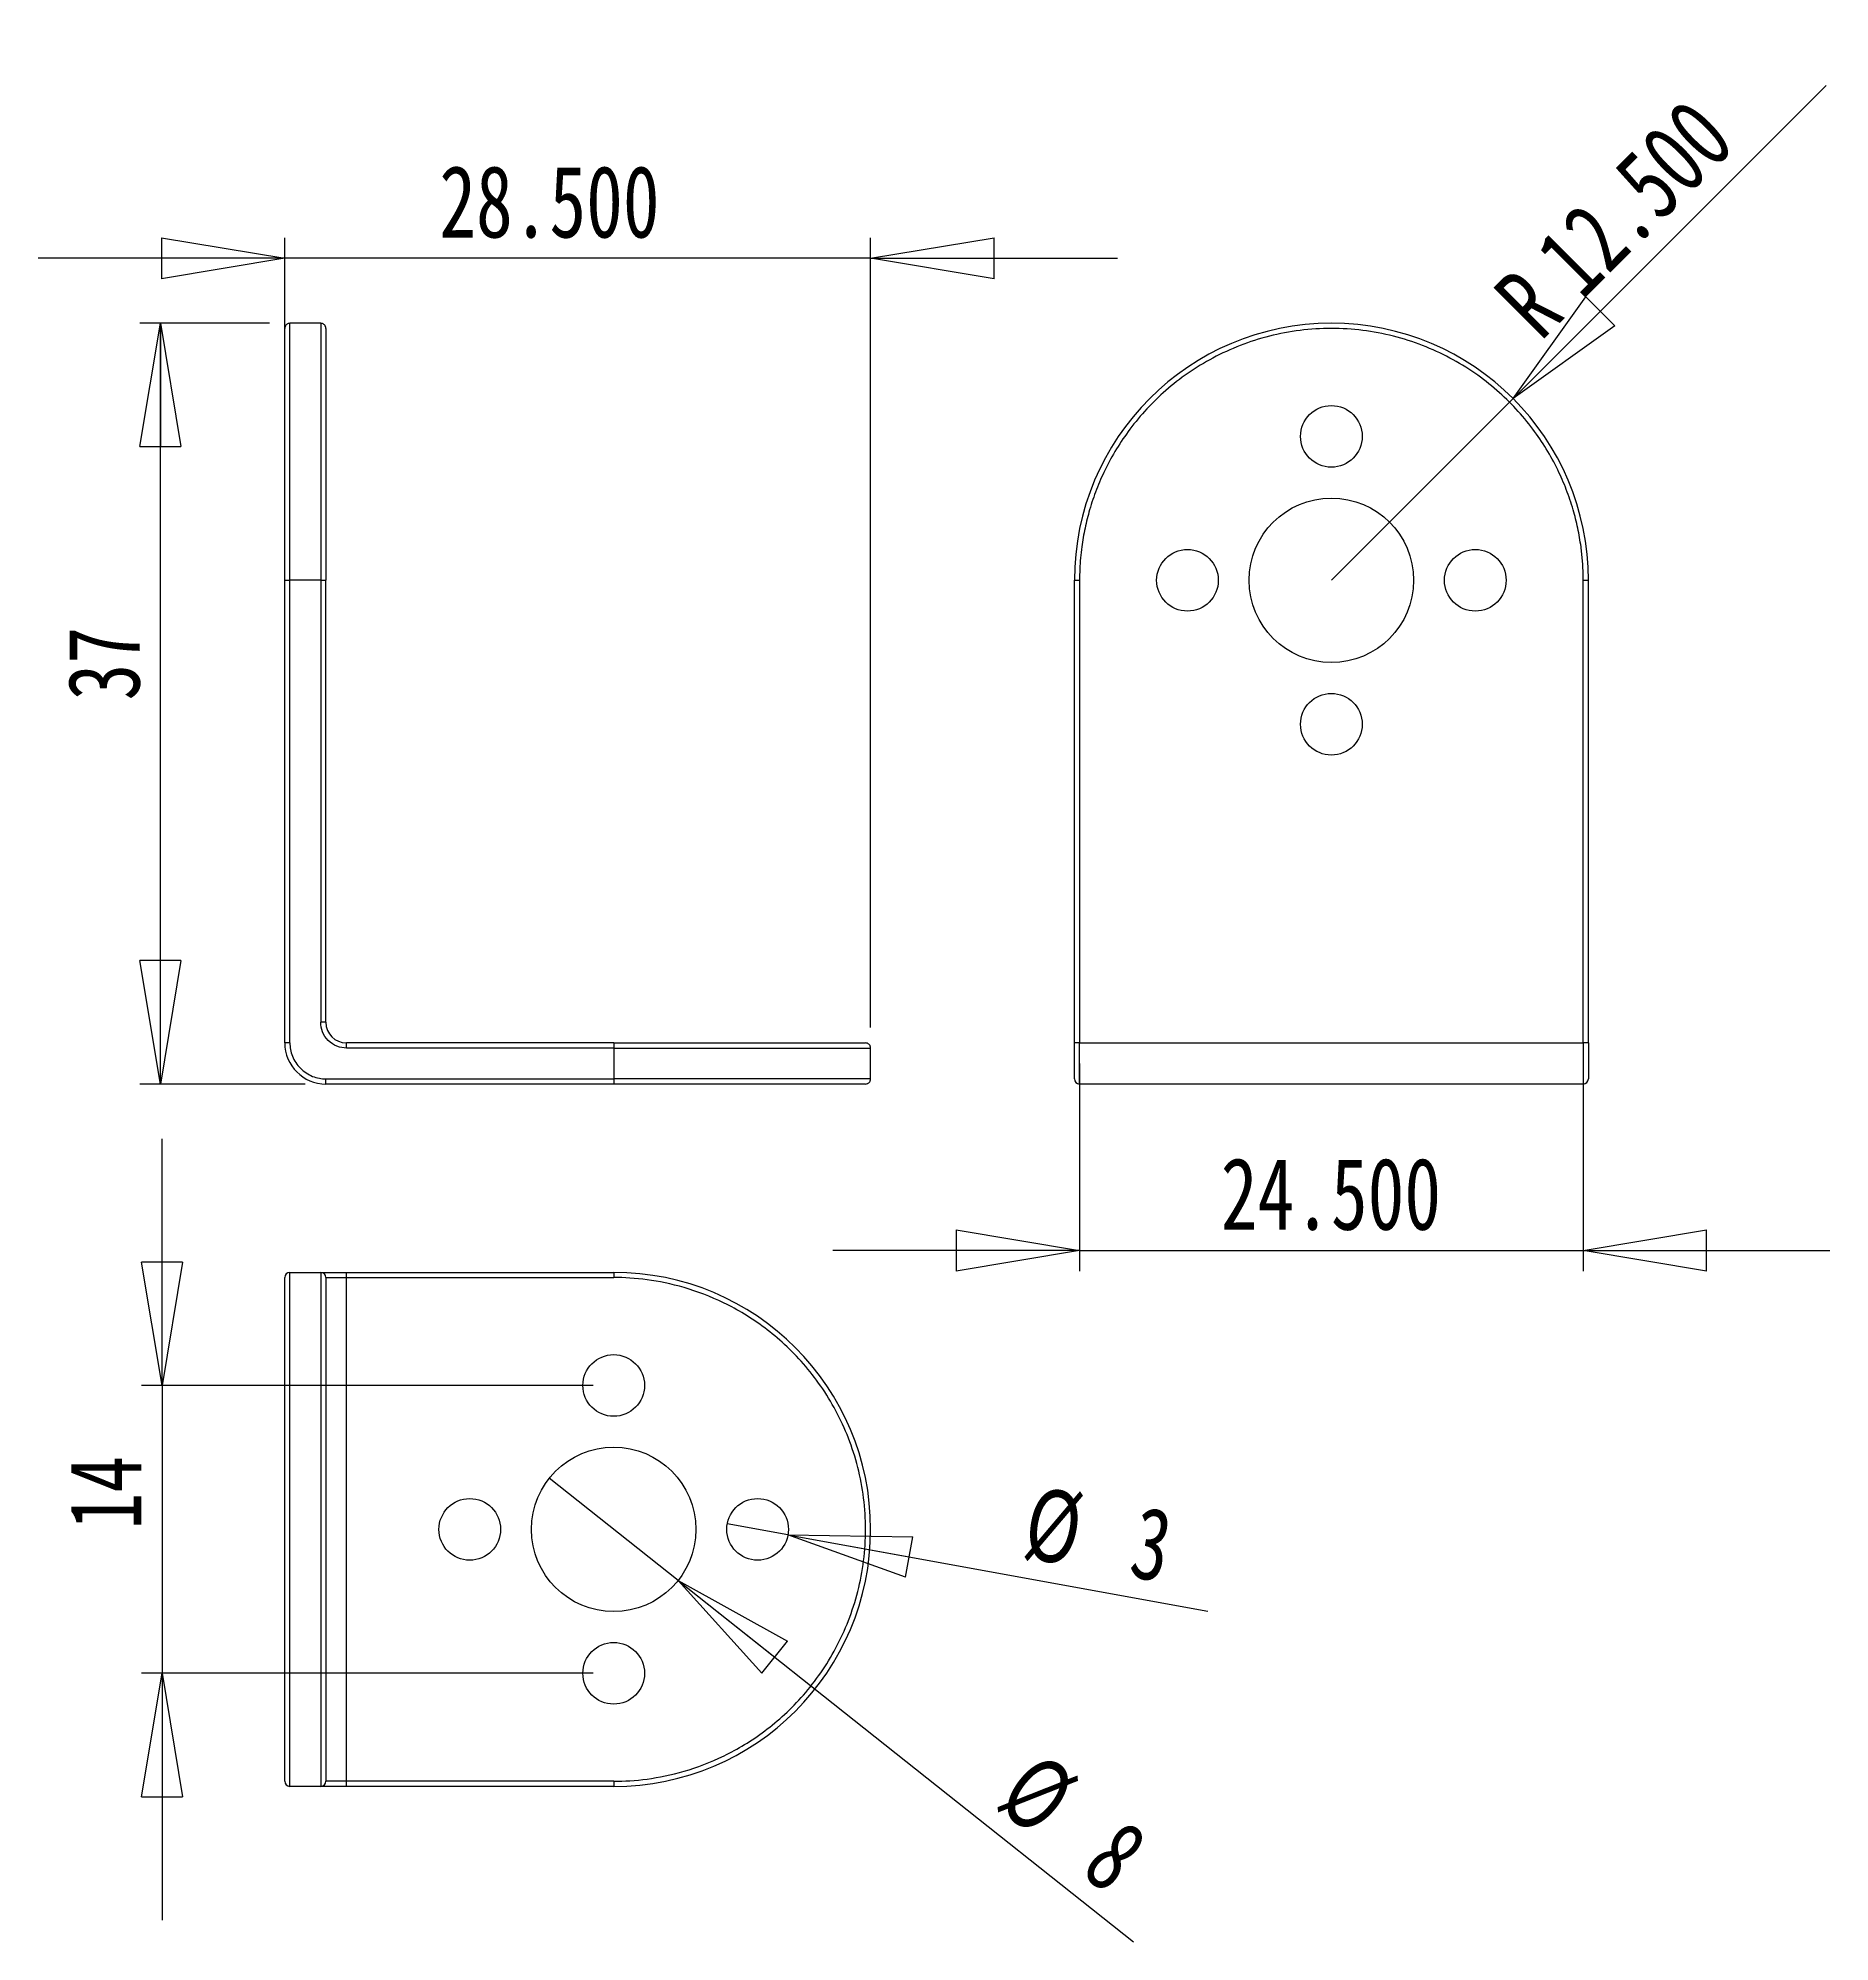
# Model space of a CAD drawing. Header units: millimetres. Extents: x 83.1 to 170.3, y 156.1 to 248.8.
import ezdxf

# ---------------------------------------------------------------- set-up
doc = ezdxf.new("R2010")
doc.units = ezdxf.units.MM
doc.styles.add('SLDTEXTSTYLE1', font='TXT', dxfattribs={"width": 0.75})
doc.dimstyles.new('SLDDIMSTYLE0', dxfattribs={"dimtxt": 3.5, "dimasz": 6, "dimexe": 0, "dimexo": 0.0625, "dimgap": 0.875, "dimtad": 1, "dimtoh": 1, "dimrnd": 1e-09, "dimzin": 12, "dimdsep": 46, "dimtxsty": 'SLDTEXTSTYLE1', "dimblk1": 'CLOSED', "dimblk2": 'CLOSED', "dimsah": 1, "dimcen": 0.09, "dimadec": 0, "dimazin": 0, "dimtfac": 1, "dimtofl": 0, "dimtmove": 0, "dimatfit": 3, "dimldrblk": 'CLOSED', "dimfxl": 1, "dimtolj": 1, "dimtzin": 12, "dimarcsym": 0})
doc.dimstyles.new('SLDDIMSTYLE1', dxfattribs={"dimtxt": 3.5, "dimasz": 6, "dimexe": 0, "dimexo": 0.0625, "dimgap": 0.875, "dimtad": 1, "dimtoh": 1, "dimrnd": 1e-09, "dimzin": 4, "dimdsep": 46, "dimtxsty": 'SLDTEXTSTYLE1', "dimblk1": 'CLOSED', "dimblk2": 'CLOSED', "dimsah": 1, "dimcen": 0.09, "dimadec": 0, "dimazin": 0, "dimtfac": 1, "dimtofl": 0, "dimtmove": 0, "dimatfit": 3, "dimldrblk": 'CLOSED', "dimfxl": 1, "dimtolj": 1, "dimtzin": 12, "dimarcsym": 0})
doc.dimstyles.new('SLDDIMSTYLE2', dxfattribs={"dimtxt": 3.5, "dimasz": 6, "dimexe": 0, "dimexo": 0.0625, "dimgap": 0.875, "dimtad": 1, "dimtoh": 1, "dimrnd": 1e-09, "dimzin": 4, "dimdsep": 46, "dimtxsty": 'SLDTEXTSTYLE1', "dimblk1": 'CLOSED', "dimblk2": 'CLOSED', "dimsah": 1, "dimcen": 0.09, "dimadec": 0, "dimazin": 0, "dimtfac": 1, "dimtofl": 0, "dimtmove": 0, "dimatfit": 3, "dimldrblk": 'CLOSED', "dimfxl": 1, "dimtolj": 1, "dimtzin": 12, "dimarcsym": 0})
doc.dimstyles.new('SLDDIMSTYLE3', dxfattribs={"dimtxt": 3.5, "dimasz": 6, "dimexe": 0, "dimexo": 0.0625, "dimgap": 0.875, "dimtad": 1, "dimtoh": 1, "dimrnd": 1e-09, "dimzin": 12, "dimdsep": 46, "dimtxsty": 'SLDTEXTSTYLE1', "dimblk1": 'CLOSED', "dimblk2": 'CLOSED', "dimsah": 1, "dimcen": 0.09, "dimadec": 0, "dimazin": 0, "dimtfac": 1, "dimtmove": 0, "dimatfit": 3, "dimldrblk": 'CLOSED', "dimfxl": 1, "dimtolj": 1, "dimtzin": 12, "dimarcsym": 0})
doc.dimstyles.new('SLDDIMSTYLE4', dxfattribs={"dimtxt": 3.5, "dimasz": 6, "dimexe": 0, "dimexo": 0.0625, "dimgap": 0.875, "dimtad": 1, "dimtoh": 1, "dimrnd": 1e-09, "dimzin": 12, "dimdsep": 46, "dimtxsty": 'SLDTEXTSTYLE1', "dimblk1": 'CLOSED', "dimblk2": 'CLOSED', "dimsah": 1, "dimcen": 0.09, "dimadec": 0, "dimazin": 0, "dimtfac": 1, "dimtofl": 0, "dimtmove": 0, "dimatfit": 3, "dimldrblk": 'CLOSED', "dimfxl": 1, "dimtolj": 1, "dimtzin": 12, "dimarcsym": 0})

# ---------------------------------------------------------------- blocks, each defined once
blk = doc.blocks.new('_CLOSED')
at = {"color": 0, "linetype": 'ByBlock', "lineweight": -2}
for p, q in [((-1, 0.166667), (0, 0)), ((-1, 0.166667), (-1, -0.166667)), ((0, 0), (-1, -0.166667)), ((0, 0), (-1, 0))]:
    blk.add_line(p, q, dxfattribs=at)
blk = doc.blocks.new('*D4')
at = {"color": 7, "linetype": 'Continuous', "lineweight": 0}
for p, q in [((94.395, 234.878), (88.095, 234.878)), ((89.095, 197.878), (89.095, 234.878)), ((96.145, 197.878), (88.095, 197.878))]:
    blk.add_line(p, q, dxfattribs=at)
at = {"color": 7, "linetype": 'Continuous', "lineweight": 0, "xscale": 6, "yscale": 6}
for p, rotation in [((89.095, 234.878, -12.4), 90.0000000000004), ((89.095, 197.878, -12.4), 270.0000000000004)]:
    blk.add_blockref('_CLOSED', p, dxfattribs=dict(at, rotation=rotation))
at = {"color": 7, "linetype": 'Continuous', "lineweight": 0, "insert": (84.583, 216.535), "char_height": 3.5, "attachment_point": 1, "rotation": 90, "style": 'SLDTEXTSTYLE1'}
blk.add_mtext('37', dxfattribs=at)
blk = doc.blocks.new('*D5')
at = {"color": 7, "linetype": 'Continuous', "lineweight": 0}
for p, q in [((95.145, 223.378), (95.145, 239.04)), ((123.645, 200.628), (123.645, 239.04)), ((95.145, 238.04), (83.145, 238.04)), ((123.645, 238.04), (95.145, 238.04)), ((123.645, 238.04), (135.645, 238.04))]:
    blk.add_line(p, q, dxfattribs=at)
at = {"color": 7, "linetype": 'Continuous', "lineweight": 0, "xscale": 6, "yscale": 6}
blk.add_blockref('_CLOSED', (95.145, 238.04, -12.4), dxfattribs=at)
at = {"color": 7, "linetype": 'Continuous', "lineweight": 0, "xscale": 6, "yscale": 6, "rotation": 180.0000000000004}
blk.add_blockref('_CLOSED', (123.645, 238.04, -12.4), dxfattribs=at)
at = {"color": 7, "linetype": 'Continuous', "lineweight": 0, "insert": (102.663, 242.551), "char_height": 3.5, "attachment_point": 1, "style": 'SLDTEXTSTYLE1'}
blk.add_mtext('28.500', dxfattribs=at)
blk = doc.blocks.new('*D6')
at = {"color": 7, "linetype": 'Continuous', "lineweight": 0}
for q in [(170.124, 246.445), (146.057, 222.378)]:
    blk.add_line((154.896, 231.217), q, dxfattribs=at)
at = {"color": 7, "linetype": 'Continuous', "lineweight": 0, "xscale": 6, "yscale": 6, "rotation": 225.0000000000005}
blk.add_blockref('_CLOSED', (154.896, 231.217, 14.349), dxfattribs=at)
at = {"color": 7, "linetype": 'Continuous', "lineweight": 0, "char_height": 3.5, "attachment_point": 1, "rotation": 45, "style": 'SLDTEXTSTYLE1'}
for s, insert in [('12.500', (155.767, 238.443)), ('R', (153.765, 236.441))]:
    blk.add_mtext(s, dxfattribs=dict(at, insert=insert))
blk = doc.blocks.new('*D7')
at = {"color": 7, "linetype": 'Continuous', "lineweight": 0}
for p, q in [((133.807, 198.878), (133.807, 188.779)), ((158.307, 198.878), (158.307, 188.779)), ((133.807, 189.779), (121.807, 189.779)), ((133.807, 189.779), (158.307, 189.779)), ((158.307, 189.779), (170.307, 189.779))]:
    blk.add_line(p, q, dxfattribs=at)
at = {"color": 7, "linetype": 'Continuous', "lineweight": 0, "xscale": 6, "yscale": 6}
blk.add_blockref('_CLOSED', (133.807, 189.779, 14.349), dxfattribs=at)
at = {"color": 7, "linetype": 'Continuous', "lineweight": 0, "xscale": 6, "yscale": 6, "rotation": 180.0000000000004}
blk.add_blockref('_CLOSED', (158.307, 189.779, 14.349), dxfattribs=at)
at = {"color": 7, "linetype": 'Continuous', "lineweight": 0, "insert": (140.677, 194.29), "char_height": 3.5, "attachment_point": 1, "style": 'SLDTEXTSTYLE1'}
blk.add_mtext('24.500', dxfattribs=at)
blk = doc.blocks.new('*D8')
at = {"color": 7, "linetype": 'Continuous', "lineweight": 0}
for q in [(116.669, 176.482), (140.053, 172.245)]:
    blk.add_line((119.621, 175.947), q, dxfattribs=at)
at = {"color": 7, "linetype": 'Continuous', "lineweight": 0, "xscale": 6, "yscale": 6, "rotation": 169.7293871867169}
blk.add_blockref('_CLOSED', (119.621, 175.947, -18.399), dxfattribs=at)
at = {"color": 7, "linetype": 'Continuous', "lineweight": 0, "char_height": 3.5, "attachment_point": 1, "rotation": 349.72939, "style": 'SLDTEXTSTYLE1'}
for s, insert in [('%%c', (131.552, 178.334)), ('3', (136.745, 177.393))]:
    blk.add_mtext(s, dxfattribs=dict(at, insert=insert))
blk = doc.blocks.new('*D9')
at = {"color": 7, "linetype": 'Continuous', "lineweight": 0}
for q in [(108.012, 178.701), (136.427, 156.15)]:
    blk.add_line((114.278, 173.728), q, dxfattribs=at)
at = {"color": 7, "linetype": 'Continuous', "lineweight": 0, "xscale": 6, "yscale": 6, "rotation": 141.5625286824761}
blk.add_blockref('_CLOSED', (114.278, 173.728, -18.399), dxfattribs=at)
at = {"color": 7, "linetype": 'Continuous', "lineweight": 0, "char_height": 3.5, "attachment_point": 1, "rotation": 321.56253, "style": 'SLDTEXTSTYLE1'}
for s, insert in [('%%c', (131.82, 165.548)), ('8', (135.954, 162.267))]:
    blk.add_mtext(s, dxfattribs=dict(at, insert=insert))
blk = doc.blocks.new('*D10')
at = {"color": 7, "linetype": 'Continuous', "lineweight": 0}
for p, q in [((89.176, 183.215), (89.176, 195.215)), ((110.145, 183.215), (88.176, 183.215)), ((89.176, 183.215), (89.176, 169.215)), ((110.145, 169.215), (88.176, 169.215)), ((89.176, 169.215), (89.176, 157.215))]:
    blk.add_line(p, q, dxfattribs=at)
at = {"color": 7, "linetype": 'Continuous', "lineweight": 0, "xscale": 6, "yscale": 6}
for p, rotation in [((89.176, 183.215, -18.399), 270.0000000000004), ((89.176, 169.215, -18.399), 90.0000000000004)]:
    blk.add_blockref('_CLOSED', p, dxfattribs=dict(at, rotation=rotation))
at = {"color": 7, "linetype": 'Continuous', "lineweight": 0, "insert": (84.664, 176.215), "char_height": 3.5, "attachment_point": 1, "rotation": 90, "style": 'SLDTEXTSTYLE1'}
blk.add_mtext('14', dxfattribs=at)

msp = doc.modelspace()

# ---------------------------------------------------------------- linework, layer by layer
at = {"color": 7, "linetype": 'Continuous', "lineweight": 15}
for p, q in [((96.895, 234.878), (95.395, 234.878)), ((95.145, 199.878), (95.145, 222.378)), ((95.145, 222.378), (95.395, 222.378)), ((95.395, 199.878), (95.395, 222.378)), ((96.895, 222.378), (95.395, 222.378)), ((96.895, 222.378), (96.895, 200.878)), ((96.895, 222.378), (97.145, 222.378)), ((97.145, 200.878), (97.145, 222.378)), ((133.557, 199.878), (133.557, 222.378)), ((133.557, 222.378), (133.807, 222.378)), ((133.807, 222.378), (133.807, 199.878)), ((158.307, 199.878), (158.307, 222.378)), ((158.307, 222.378), (158.557, 222.378)), ((158.557, 199.878), (158.557, 222.378)), ((97.145, 200.878), (96.895, 200.878)), ((95.395, 199.878), (95.145, 199.878)), ((98.145, 199.628), (98.145, 199.878)), ((111.145, 199.878), (98.145, 199.878)), ((111.145, 199.628), (98.145, 199.628)), ((111.145, 199.878), (111.145, 199.628)), ((111.145, 199.628), (111.145, 198.128)), ((123.645, 198.128), (123.645, 199.628)), ((133.807, 199.878), (133.557, 199.878)), ((133.807, 199.878), (158.307, 199.878)), ((133.807, 197.878), (133.807, 199.878)), ((158.557, 199.878), (158.307, 199.878)), ((158.307, 199.878), (158.307, 197.878)), ((97.145, 198.128), (111.145, 198.128)), ((97.145, 197.878), (97.145, 198.128)), ((111.145, 197.878), (97.145, 197.878)), ((111.145, 198.128), (111.145, 197.878)), ((158.307, 197.878), (133.807, 197.878)), ((95.395, 163.715), (95.395, 188.715)), ((95.395, 188.715), (96.895, 188.715)), ((96.895, 188.715), (96.895, 163.715)), ((97.145, 188.465), (98.145, 188.465)), ((98.145, 188.465), (98.145, 188.715)), ((98.145, 188.715), (111.145, 188.715)), ((98.145, 163.965), (98.145, 188.465)), ((98.145, 188.465), (111.145, 188.465)), ((111.145, 188.715), (111.145, 188.465)), ((98.145, 163.965), (97.145, 163.965)), ((98.145, 163.715), (98.145, 163.965)), ((111.145, 163.965), (98.145, 163.965)), ((111.145, 163.965), (111.145, 163.715)), ((96.895, 163.715), (95.395, 163.715)), ((111.145, 163.715), (98.145, 163.715))]:
    msp.add_line(p, q, dxfattribs=at)
at = {"color": 8, "linetype": 'Continuous', "lineweight": 15}
for p, q in [((95.395, 222.378), (95.395, 234.878)), ((96.895, 234.878), (96.895, 222.378)), ((111.145, 199.628), (123.645, 199.628)), ((123.645, 198.128), (111.145, 198.128))]:
    msp.add_line(p, q, dxfattribs=at)
at = {"color": 7, "linetype": 'Continuous', "lineweight": 15}
for centre, radius in [((146.057, 229.378), 1.5), ((146.057, 222.378), 4), ((139.057, 222.378), 1.5), ((153.057, 222.378), 1.5), ((146.057, 215.378), 1.5), ((111.145, 183.215), 1.5), ((111.145, 176.215), 4), ((104.145, 176.215), 1.5), ((118.145, 176.215), 1.5), ((111.145, 169.215), 1.5)]:
    msp.add_circle(centre, radius, dxfattribs=at)
for centre, radius, start, end in [((146.057, 222.378), 12.5, 0, 180), ((98.145, 200.878), 1, 180, 270), ((97.145, 199.878), 2, 180, 270), ((133.807, 198.128), 0.25, 180, 270), ((158.307, 198.128), 0.25, 270, 360), ((95.395, 188.465), 0.25, 90, 180), ((96.895, 188.465), 0.25, 0, 90), ((111.145, 176.215), 12.5, 270, 90), ((95.395, 163.965), 0.25, 180, 270), ((96.895, 163.965), 0.25, 270, 0)]:
    msp.add_arc(centre, radius, start, end, dxfattribs=at)
for points, knots in [([(95.395, 234.878), (95.364, 234.875), (95.315, 234.87), (95.257, 234.839), (95.217, 234.806), (95.185, 234.766), (95.154, 234.708), (95.149, 234.66), (95.145, 234.628)], [0, 0, 0, 0, 0.239457, 0.368361, 0.5, 0.631639, 0.760543, 1, 1, 1, 1]), ([(95.145, 222.378), (95.145, 222.487), (95.145, 222.705), (95.145, 223.031), (95.145, 223.356), (95.145, 223.681), (95.145, 224.202), (95.145, 224.916), (95.145, 225.849), (95.145, 226.798), (95.145, 228.145), (95.145, 229.842), (95.145, 231.382), (95.145, 232.48), (95.145, 233.219), (95.145, 233.724), (95.145, 234.053), (95.145, 234.26), (95.145, 234.423), (95.145, 234.528), (95.145, 234.589), (95.145, 234.622), (95.145, 234.626), (95.145, 234.628)], [0, 0, 0, 0, 0.016978, 0.033936, 0.050885, 0.067839, 0.084809, 0.132771, 0.180759, 0.234814, 0.288896, 0.409688, 0.543061, 0.614226, 0.68796, 0.763887, 0.802722, 0.841584, 0.881018, 0.920481, 0.946982, 0.973473, 1, 1, 1, 1]), ([(97.145, 234.628), (97.142, 234.66), (97.137, 234.708), (97.106, 234.766), (97.073, 234.806), (97.033, 234.839), (96.975, 234.87), (96.927, 234.875), (96.895, 234.878)], [0, 0, 0, 0, 0.239457, 0.368361, 0.5, 0.631639, 0.760543, 1, 1, 1, 1]), ([(97.145, 234.628), (97.145, 234.628), (97.145, 234.499), (97.145, 234.004), (97.145, 233.639), (97.145, 232.735), (97.145, 232.196), (97.145, 231.019), (97.145, 230.382), (97.145, 229.075), (97.145, 228.406), (97.145, 227.086), (97.145, 226.435), (97.145, 225.181), (97.145, 224.577), (97.145, 223.431), (97.145, 222.889), (97.145, 222.378)], [0, 0, 0, 0, 0.125, 0.125, 0.25, 0.25, 0.375, 0.375, 0.5, 0.5, 0.625, 0.625, 0.75, 0.75, 0.875, 0.875, 1, 1, 1, 1]), ([(158.307, 222.378), (158.306, 222.487), (158.304, 222.705), (158.291, 223.031), (158.269, 223.356), (158.239, 223.681), (158.176, 224.202), (158.053, 224.916), (157.819, 225.849), (157.498, 226.798), (156.91, 228.145), (155.874, 229.842), (154.444, 231.382), (153.034, 232.48), (151.823, 233.219), (150.495, 233.828), (149.073, 234.283), (147.582, 234.565), (146.057, 234.66), (144.532, 234.565), (143.041, 234.283), (141.619, 233.828), (140.291, 233.219), (139.08, 232.48), (137.67, 231.382), (136.24, 229.842), (135.204, 228.145), (134.616, 226.799), (134.295, 225.849), (134.061, 224.916), (133.925, 224.131), (133.851, 223.465), (133.814, 222.922), (133.809, 222.56), (133.807, 222.378)], [0, 0, 0, 0, 0.00849, 0.01697, 0.025446, 0.033924, 0.04241, 0.066393, 0.090391, 0.117422, 0.144466, 0.204869, 0.271564, 0.30715, 0.344022, 0.38199, 0.420825, 0.46026, 0.500001, 0.539743, 0.579177, 0.618012, 0.65598, 0.692852, 0.728438, 0.795133, 0.855536, 0.882567, 0.909612, 0.933595, 0.957593, 0.971724, 0.985851, 1, 1, 1, 1]), ([(98.145, 199.628), (97.998, 199.628), (97.839, 199.655), (97.531, 199.777), (97.383, 199.872), (97.139, 200.116), (97.044, 200.264), (96.922, 200.572), (96.895, 200.731), (96.895, 200.878)], [0, 0, 0, 0, 0.25, 0.25, 0.5, 0.5, 0.75, 0.75, 1, 1, 1, 1]), ([(95.395, 199.878), (95.395, 199.672), (95.433, 199.449), (95.603, 199.019), (95.737, 198.812), (96.079, 198.47), (96.286, 198.336), (96.717, 198.166), (96.939, 198.128), (97.145, 198.128)], [0, 0, 0, 0, 0.25, 0.25, 0.5, 0.5, 0.75, 0.75, 1, 1, 1, 1]), ([(111.145, 199.878), (111.656, 199.878), (112.198, 199.878), (113.344, 199.878), (113.948, 199.878), (115.202, 199.878), (115.853, 199.878), (117.173, 199.878), (117.842, 199.878), (119.149, 199.878), (119.786, 199.878), (120.963, 199.878), (121.502, 199.878), (122.406, 199.878), (122.771, 199.878), (123.266, 199.878), (123.395, 199.878), (123.395, 199.878)], [0, 0, 0, 0, 0.125, 0.125, 0.25, 0.25, 0.375, 0.375, 0.5, 0.5, 0.625, 0.625, 0.75, 0.75, 0.875, 0.875, 1, 1, 1, 1]), ([(123.645, 199.628), (123.642, 199.66), (123.637, 199.708), (123.606, 199.766), (123.573, 199.806), (123.533, 199.839), (123.475, 199.87), (123.427, 199.875), (123.395, 199.878)], [0, 0, 0, 0, 0.2394568, 0.3683607, 0.5, 0.6316393, 0.7605432, 1, 1, 1, 1]), ([(133.557, 198.128), (133.557, 198.129), (133.557, 198.13), (133.557, 198.14), (133.557, 198.159), (133.557, 198.194), (133.557, 198.268), (133.557, 198.405), (133.557, 198.632), (133.557, 198.912), (133.557, 199.175), (133.557, 199.394), (133.557, 199.556), (133.557, 199.718), (133.557, 199.825), (133.557, 199.878)], [0, 0, 0, 0, 0.038931, 0.077748, 0.116595, 0.178287, 0.240167, 0.368725, 0.500011, 0.631297, 0.759854, 0.821547, 0.883427, 0.941574, 1, 1, 1, 1]), ([(158.557, 199.878), (158.557, 199.672), (158.557, 199.449), (158.557, 199.019), (158.557, 198.812), (158.557, 198.47), (158.557, 198.336), (158.557, 198.166), (158.557, 198.128), (158.557, 198.128)], [0, 0, 0, 0, 0.25, 0.25, 0.5, 0.5, 0.75, 0.75, 1, 1, 1, 1]), ([(123.395, 197.878), (123.395, 197.878), (123.393, 197.878), (123.381, 197.878), (123.362, 197.878), (123.336, 197.878), (123.284, 197.878), (123.19, 197.878), (123.027, 197.878), (122.82, 197.878), (122.491, 197.878), (121.986, 197.878), (121.247, 197.878), (120.149, 197.878), (118.609, 197.878), (116.912, 197.878), (115.566, 197.878), (114.617, 197.878), (113.683, 197.878), (112.898, 197.878), (112.232, 197.878), (111.689, 197.878), (111.327, 197.878), (111.145, 197.878)], [0, 0, 0, 0, 0.015905, 0.0318, 0.047695, 0.063599, 0.079523, 0.118957, 0.15842, 0.197254, 0.236116, 0.312044, 0.385778, 0.456943, 0.590316, 0.711108, 0.765163, 0.819245, 0.867207, 0.915196, 0.943456, 0.971705, 1, 1, 1, 1]), ([(123.395, 197.878), (123.427, 197.882), (123.475, 197.887), (123.533, 197.918), (123.573, 197.95), (123.606, 197.99), (123.637, 198.048), (123.642, 198.097), (123.645, 198.128)], [0, 0, 0, 0, 0.2394568, 0.3683607, 0.5, 0.6316393, 0.7605432, 1, 1, 1, 1]), ([(95.145, 163.965), (95.145, 163.966), (95.145, 163.967), (95.145, 163.981), (95.145, 164.002), (95.145, 164.033), (95.145, 164.095), (95.145, 164.218), (95.145, 164.453), (95.145, 164.774), (95.145, 165.361), (95.145, 166.398), (95.145, 167.828), (95.145, 169.238), (95.145, 170.449), (95.145, 171.777), (95.145, 173.199), (95.145, 174.689), (95.145, 176.215), (95.145, 177.74), (95.145, 179.23), (95.145, 180.653), (95.145, 181.98), (95.145, 183.191), (95.145, 184.601), (95.145, 186.032), (95.145, 187.068), (95.145, 187.655), (95.145, 187.976), (95.145, 188.211), (95.145, 188.346), (95.145, 188.42), (95.145, 188.458), (95.145, 188.462), (95.145, 188.465)], [0, 0, 0, 0, 0.00849, 0.01697, 0.025446, 0.033924, 0.04241, 0.066393, 0.090391, 0.117422, 0.144466, 0.204869, 0.271564, 0.30715, 0.344022, 0.38199, 0.420825, 0.46026, 0.500001, 0.539743, 0.579177, 0.618012, 0.65598, 0.692852, 0.728438, 0.795133, 0.855536, 0.882567, 0.909612, 0.933595, 0.957593, 0.971724, 0.985851, 1, 1, 1, 1]), ([(96.895, 188.715), (96.896, 188.715), (96.898, 188.715), (96.916, 188.715), (96.943, 188.715), (96.982, 188.715), (97.033, 188.715), (97.119, 188.715), (97.255, 188.715), (97.422, 188.715), (97.569, 188.715), (97.717, 188.715), (97.909, 188.715), (98.067, 188.715), (98.145, 188.715)], [0, 0, 0, 0, 0.060351, 0.120134, 0.179885, 0.24014, 0.30436, 0.368854, 0.50013, 0.631407, 0.695627, 0.760121, 0.87986, 1, 1, 1, 1]), ([(97.145, 188.465), (97.145, 188.465), (97.145, 188.433), (97.145, 188.28), (97.145, 188.158), (97.145, 187.792), (97.145, 187.548), (97.145, 186.904), (97.145, 186.505), (97.145, 185.525), (97.145, 184.944), (97.145, 183.595), (97.145, 182.827), (97.145, 181.132), (97.145, 180.204), (97.145, 178.256), (97.145, 177.236), (97.145, 175.194), (97.145, 174.174), (97.145, 172.225), (97.145, 171.298), (97.145, 169.602), (97.145, 168.834), (97.145, 167.486), (97.145, 166.905), (97.145, 165.925), (97.145, 165.525), (97.145, 164.882), (97.145, 164.638), (97.145, 164.272), (97.145, 164.15), (97.145, 163.996), (97.145, 163.965), (97.145, 163.965)], [0, 0, 0, 0, 0.0625, 0.0625, 0.125, 0.125, 0.1875, 0.1875, 0.25, 0.25, 0.3125, 0.3125, 0.375, 0.375, 0.4375, 0.4375, 0.5, 0.5, 0.5625, 0.5625, 0.625, 0.625, 0.6875, 0.6875, 0.75, 0.75, 0.8125, 0.8125, 0.875, 0.875, 0.9375, 0.9375, 1, 1, 1, 1]), ([(111.145, 163.965), (111.656, 163.965), (112.198, 163.996), (113.344, 164.15), (113.948, 164.272), (115.202, 164.638), (115.853, 164.882), (117.173, 165.525), (117.842, 165.925), (119.149, 166.905), (119.786, 167.486), (120.963, 168.834), (121.502, 169.602), (122.406, 171.298), (122.771, 172.225), (123.266, 174.174), (123.395, 175.194), (123.395, 177.236), (123.266, 178.256), (122.771, 180.204), (122.406, 181.132), (121.502, 182.827), (120.963, 183.595), (119.786, 184.944), (119.149, 185.525), (117.842, 186.505), (117.173, 186.904), (115.853, 187.548), (115.202, 187.792), (113.948, 188.158), (113.344, 188.28), (112.198, 188.433), (111.656, 188.465), (111.145, 188.465)], [0, 0, 0, 0, 0.0625, 0.0625, 0.125, 0.125, 0.1875, 0.1875, 0.25, 0.25, 0.3125, 0.3125, 0.375, 0.375, 0.4375, 0.4375, 0.5, 0.5, 0.5625, 0.5625, 0.625, 0.625, 0.6875, 0.6875, 0.75, 0.75, 0.8125, 0.8125, 0.875, 0.875, 0.9375, 0.9375, 1, 1, 1, 1]), ([(98.145, 163.715), (97.998, 163.715), (97.839, 163.715), (97.531, 163.715), (97.383, 163.715), (97.139, 163.715), (97.044, 163.715), (96.922, 163.715), (96.895, 163.715), (96.895, 163.715)], [0, 0, 0, 0, 0.25, 0.25, 0.5, 0.5, 0.75, 0.75, 1, 1, 1, 1])]:
    msp.add_open_spline(points, degree=3, knots=knots, dxfattribs=at)

# ---------------------------------------------------------------- dimensions: what is measured, and where the dimension line sits
at = {"color": 7, "linetype": 'Continuous', "lineweight": 0}
dim = msp.add_radius_dim(center=(146.057, 222.378), mpoint=(154.896, 231.217), dimstyle='SLDDIMSTYLE2', dxfattribs=at)
dim.commit()
dim.dimension.update_dxf_attribs({"geometry": '*D6', "text_midpoint": (163.084, 239.405), "dimtype": 164})
for base, p1, p2, picture, middle in [((95.145, 238.04), (123.645, 199.628), (95.145, 222.378), '*D5', (109.775, 238.04)), ((158.307, 189.779), (133.807, 199.878), (158.307, 199.878), '*D7', (147.788, 189.779))]:
    dim = msp.add_linear_dim(base=base, p1=p1, p2=p2, dimstyle='SLDDIMSTYLE1', dxfattribs=at)
    dim.commit()
    dim.dimension.update_dxf_attribs({"geometry": picture, "text_midpoint": middle, "dimtype": 160})
for base, p1, p2, dimstyle, picture, middle in [((89.095, 234.878), (97.145, 197.878), (95.395, 234.878), 'SLDDIMSTYLE0', '*D4', (89.095, 219.12)), ((89.176, 169.215), (111.145, 183.215), (111.145, 169.215), 'SLDDIMSTYLE4', '*D10', (89.176, 178.8))]:
    dim = msp.add_linear_dim(base=base, p1=p1, p2=p2, angle=90, dimstyle=dimstyle, dxfattribs=at)
    dim.commit()
    dim.dimension.update_dxf_attribs({"geometry": picture, "text_midpoint": middle, "dimtype": 160})
for p1, p2, picture, middle in [((108.012, 178.701), (114.278, 173.728), '*D9', (132.215, 159.493)), ((116.669, 176.482), (119.621, 175.947), '*D8', (134.842, 173.189))]:
    dim = msp.add_diameter_dim_2p(p1=p1, p2=p2, dimstyle='SLDDIMSTYLE3', dxfattribs=at)
    dim.commit()
    dim.dimension.update_dxf_attribs({"geometry": picture, "text_midpoint": middle, "dimtype": 163})

doc.saveas('drawing.dxf')
